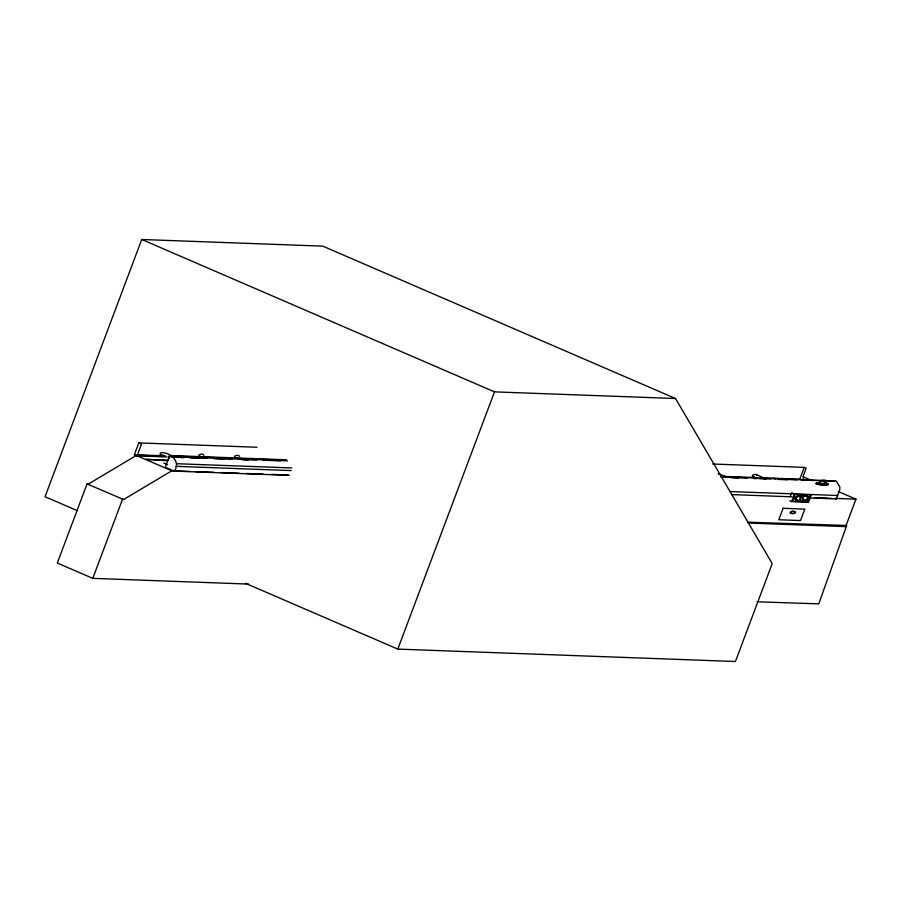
<?xml version="1.0" encoding="UTF-8"?>
<svg xmlns="http://www.w3.org/2000/svg" width="901" height="901" viewBox="0 0 901 901"><rect width="100%" height="100%" fill="white"/><g stroke="black" fill="none" stroke-linecap="round" stroke-linejoin="round"><path stroke-width="1.35" d="M286.383 459.78L169.703 455.489L165.266 467.281L174.13 471.11C181.135 462.607 171.539 453.113 162.754 452.707C159.331 452.009 158.993 455.669 162.619 454.904M169.095 458.068L169.681 457.235M172.902 457.336L171.46 456.784M203.93 455.343C203.525 452.527 195.765 455.073 200.236 456.289M247.561 460.084L245.365 458.879L242.324 459.893M718.728 474.264L718.581 473.701M757.369 475.683C756.525 472.473 748.742 476.167 754.34 476.685M245.331 583.24L397.803 649.103L735.419 661.514L772.213 563.598L675.525 398.524L322.772 246.142L141.739 239.486L45.05 496.721L77.351 510.676M190.021 471.448L171.787 470.795L136.31 455.467L88.118 484.209L87.048 483.916L57.315 563.024L92.792 578.352L248.597 584.085M166.505 456.953L137.065 455.872L134.362 454.712L138.799 442.909L256.965 447.256M137.065 455.872L141.491 444.08L138.799 442.909M92.792 578.352L122.525 499.244L123.595 499.537L171.787 470.795M397.803 649.103L494.491 391.867L675.525 398.524M790.188 496.53L791.63 492.689M762.37 477.789L799.795 479.163L804.233 467.371L806.136 468.193L802.949 476.674L811.688 480.447M789.693 500.776L791.596 501.598L794.479 493.917L792.576 493.095M802.498 480.334L803.748 477.023M802.318 499.638L803.647 495.865L802.25 501.193L798.917 500.855L802.374 500.866M803.726 495.899L800.831 495.764L799.559 500.765L797.7 500.269M799.435 501.08L800.73 497.656L803.546 497.757M798.917 500.855L801.845 500.641L799.108 500.573L801.068 500.877M791.596 501.598L808.524 502.217L811.407 494.536M827.186 480.943L836.252 481.202L839.811 486.799L839.811 489.367A9.303 8.627 -87.9 0 1 839.405 490.73L836.319 498.917L810.123 497.96M838.212 491.507L855.95 499.165L845.634 526.623L748.055 523.03M760.072 478.915L762.415 477.924L765.332 478.825M806.891 499.728L808.174 497.769L806.598 496.383M805.719 500.235L807.082 499.728M244.34 459.983L248.552 459.904M721.983 476.956L726.521 477.125M799.3 495.595L794.919 498.05L796.27 500.201M804.142 500.731L805.764 500.303M762.595 478.803L766.289 478.938M791.99 511.486L790.515 512.117L790.47 512.962M793.725 513.424L795.369 512.872L795.245 511.948M794.502 513.345L792.362 513.525M820.225 482.553C818.164 483.679 826.915 484.209 825.057 482.846M802.352 500.979L804.289 500.618M820.451 483.161C816.182 484.186 828.21 484.918 824.167 483.386M819.775 482.44C805.528 484.366 838.718 486.382 824.967 482.756M819.662 482.654C805.899 484.006 835.407 487.216 826.375 483.218M800.82 495.527L806.969 496.541M800.685 500.708L806.519 499.571L807.792 498.287L807.397 496.958M802.701 500.832L798.714 500.866M796.912 479.771L797.61 479.76M792.497 511.329L794.018 511.453M793.353 511.385C792.317 511.013 788.848 511.971 790.796 513.21M793.218 513.581L791.697 513.457M747.627 522.175L846.715 525.474L818.784 603.85L756.964 601.789M712.792 464.015L804.233 467.371M134.362 454.712L165.21 455.838M169.422 455.996L285.403 460.231M724.483 476.404L756.761 477.586M164.669 456.255L135.24 455.174L136.31 455.467M171.686 456.514L287.509 460.828M720.451 476.73L835.723 480.976M169.197 458.282C162.878 453.361 185.583 459.273 183.387 457.28M189.007 457.483L207.286 458.159M214.314 458.406L232.582 459.082M239.61 459.341L256.481 459.96M263.509 460.22L280.38 460.839M728.785 477.316L747.053 477.992M754.081 478.251L770.952 478.87M777.98 479.129L796.259 479.805M803.287 480.064L820.147 480.683M172.125 457.167L174.929 457.269M190.348 457.832L198.761 458.147M214.19 458.71L224 459.071M731.387 477.721L738.403 477.98M753.844 478.544L756.649 478.645M777.687 479.422L787.339 479.771M168.386 460.163L145.906 459.341L167.755 460.715M176.506 463.711L291.778 467.946M175.932 466.335L291.203 470.581M195.641 471.651L213.875 472.315M220.891 472.563L239.137 473.216M246.153 473.475L262.979 474.084M271.404 474.388L288.241 474.985M174.13 471.11L289.412 475.345M729.934 491.541L837.603 495.494M731.725 494.604L792.08 496.823M819.358 497.825L831.567 498.366M855.95 499.165L835.114 498.399L836.319 498.917M803.095 497.566L800.201 497.431L800.73 497.656M172.147 456.773L173.882 457.156M806.327 495.809C802.757 495.009 797.892 494.886 795.358 497.915L795.752 499.244L798.072 500.427M805.821 496.091L801.192 495.685L797.013 496.789L795.729 498.073L796.923 499.976M797.126 500.517L802.802 501.17L807.533 499.92L808.997 497.701L807.172 496.124M793.849 511.385L794.614 511.588M791.101 513.333L791.866 513.536M807.623 496.316C803.579 494.604 797.531 494.232 794.479 497.859L794.919 499.357L797.565 500.708M794.445 511.509L795.087 511.779M790.627 513.131L791.269 513.401M235.341 457.46C232.39 455.748 238.81 454.408 239.643 456.368M172.429 456.525L169.703 455.489M799.795 479.163L801.597 479.94M825.293 498.039L826.499 498.557M821.07 498.366L814.436 497.848L815.112 498.14M773.599 478.206L775.401 478.983M756.896 474.872L764.836 478.307M807.566 501.801L808.524 502.217M718.255 473.453L726.195 476.888M141.739 239.486L494.491 391.867M163.836 463.091L167.631 464.725M87.048 483.916L123.595 499.537M794.919 511.712L795.583 512.297M808.084 496.766L808.546 497.51M819.82 480.616C828.199 484.085 830.103 478.758 819.82 480.616M783.115 508.299L778.813 519.753L800.516 520.553L804.83 509.099L783.115 508.299M795.144 494.277L792.508 501.294L807.848 501.857L810.483 494.84L795.144 494.277M801.293 496.89C803.861 497.622 801.98 494.874 801.293 496.89"/></g></svg>
